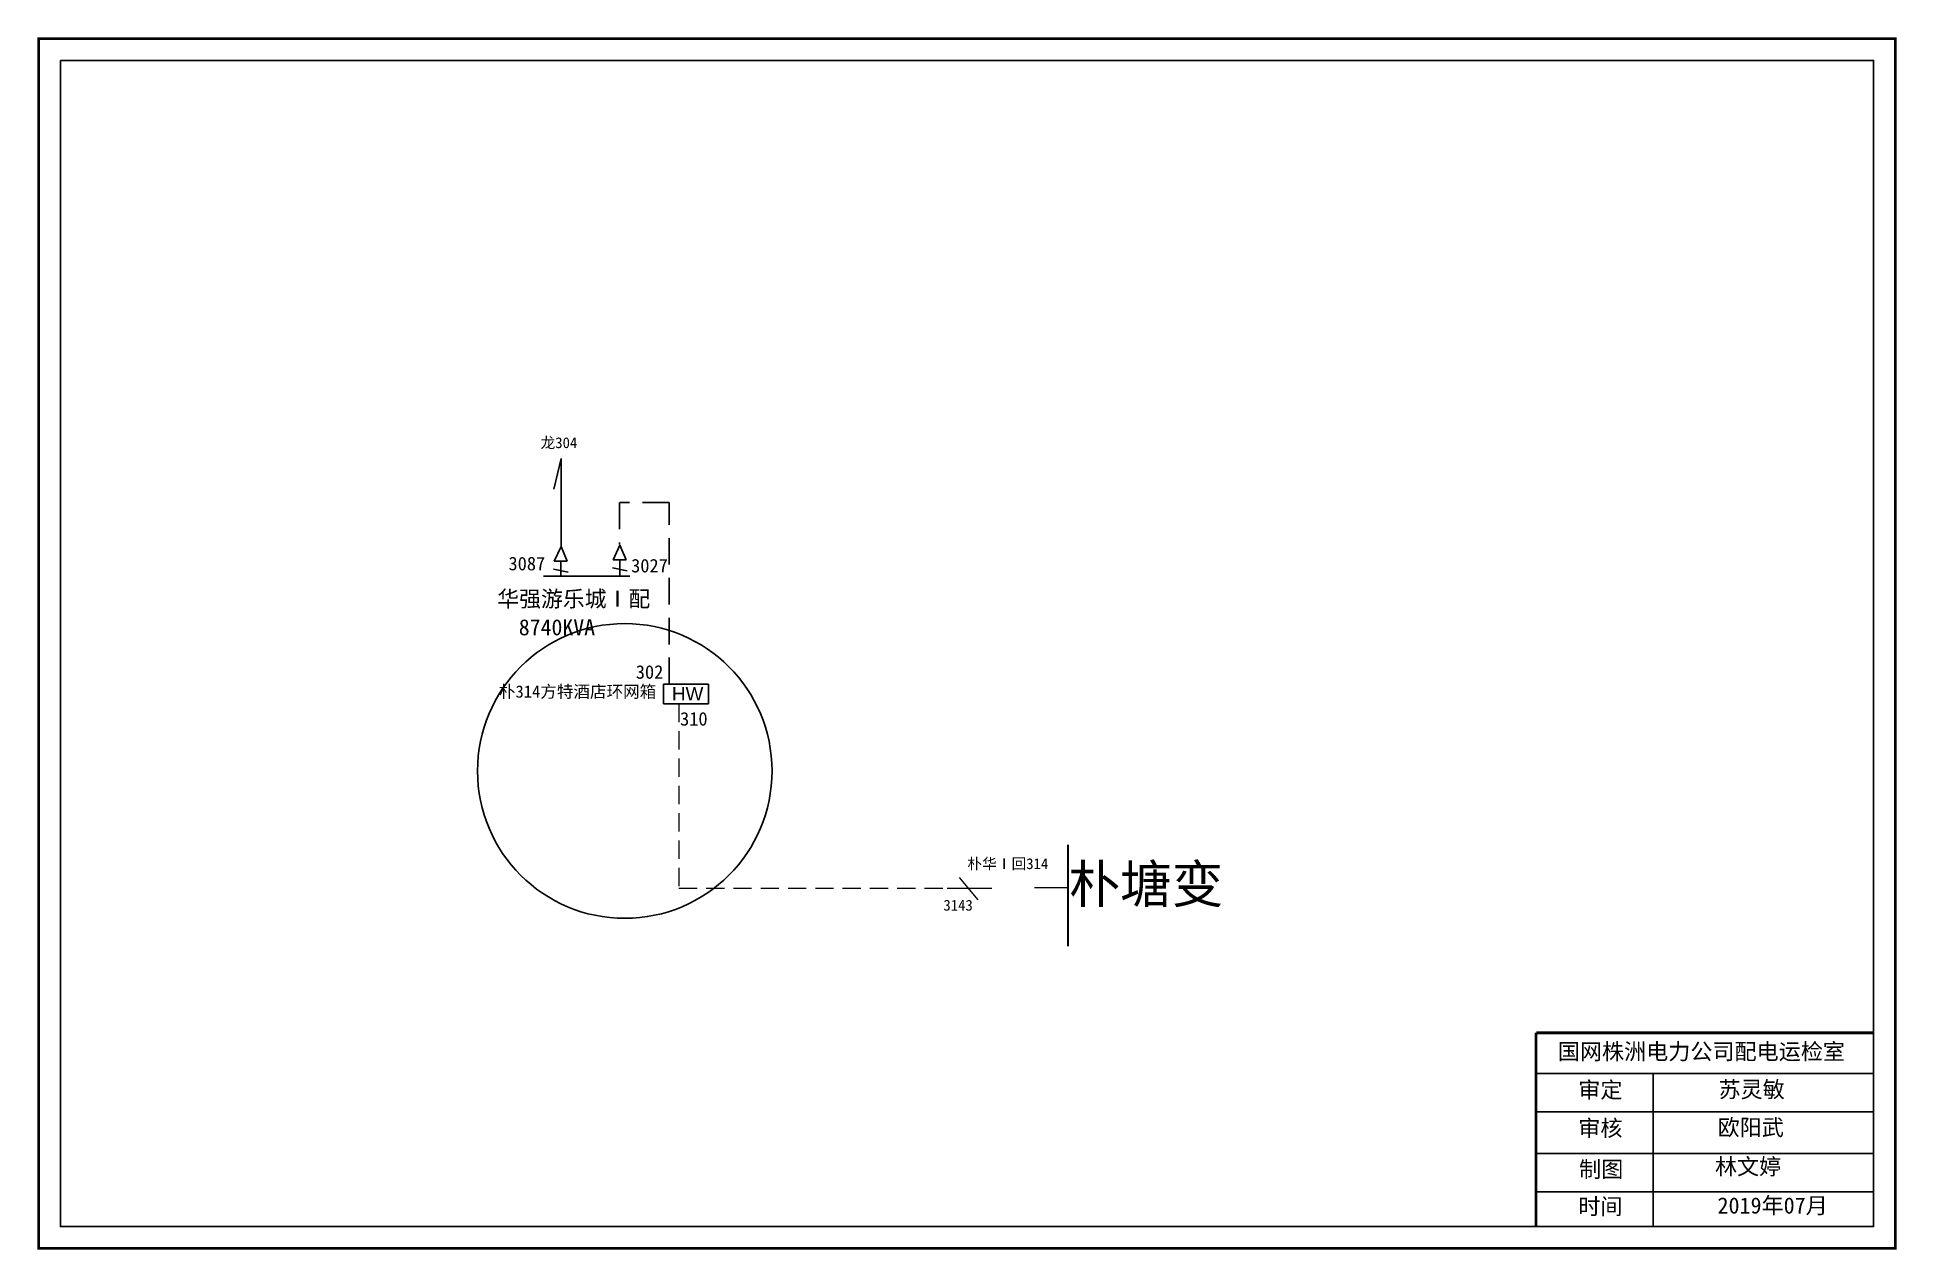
# Model space of a CAD drawing. Extents: x 0 to 344, y 0 to 224.
import ezdxf

# ---------------------------------------------------------------- set-up
doc = ezdxf.new("R2010")
doc.units = 0
doc.header["$LTSCALE"] = 0.774411
doc.linetypes.add('DASHED2', pattern=[9.525, 6.35, -3.175])
doc.layers.get('0').update_dxf_attribs({"linetype": 'CONTINUOUS'})
doc.layers.add('0-RefEdit0', color=7, linetype='CONTINUOUS')
doc.styles.add('KaiTi_txtstyle_2.00_0_0', font='simkai.ttf', dxfattribs={"height": 2})
doc.styles.add('KaiTi_txtstyle_200.00_0_0200', font='simkai.ttf', dxfattribs={"height": 200})
doc.styles.add('KaiTi_txtstyle_3.00_0_0', font='simkai.ttf', dxfattribs={"height": 3})
doc.styles.add('SimSun_txtstyle_2.25_0_0', font='', dxfattribs={"height": 2.249612})
doc.styles.get("Standard").update_dxf_attribs({"font": '', "height": 2.5})
doc.styles.add('字体', font='simkai.ttf', dxfattribs={"height": 2.5})
doc.styles.get('SimSun_txtstyle_2.25_0_0').set_extended_font_data('SimSun')
doc.styles.get('Standard').set_extended_font_data('SimSun')

msp = doc.modelspace()

# ---------------------------------------------------------------- linework, layer by layer
at = {"linetype": 'Continuous'}
for p, q in [((96.75, 146.19), (95.43, 140.52)), ((277.39, 32.36), (339.76, 32.36)), ((299.04, 32.36), (299.04, 4.03)), ((277.39, 25.26), (339.76, 25.26)), ((277.39, 17.51), (339.76, 17.51)), ((277.39, 10.41), (339.76, 10.41))]:
    msp.add_line(p, q, dxfattribs=at)
at = {"linetype": 'DASHED2'}
for p, q in [((107.6, 138.03), (107.6, 130.29)), ((116.78, 138.03), (107.66, 138.03)), ((116.78, 104.41), (116.78, 138.03))]:
    msp.add_line(p, q, dxfattribs=at)
at = {"color": 7, "linetype": 'Continuous', "ltscale": 2}
for p, q in [((95.46, 127.18), (96.75, 129.88)), ((96.75, 129.88), (97.9, 127.18)), ((106.38, 127.45), (107.66, 130.15)), ((107.66, 130.15), (108.82, 127.45)), ((93.47, 124.39), (109.5, 124.39)), ((97.9, 127.18), (95.46, 127.18)), ((108.82, 127.45), (106.38, 127.45))]:
    msp.add_line(p, q, dxfattribs=at)
at = {"color": 0, "linetype": 'Continuous'}
for p, q in [((96.71, 127.18), (96.73, 124.26)), ((107.63, 127.45), (107.65, 124.53))]:
    msp.add_line(p, q, dxfattribs=at)
at = {"color": 0}
for p, q in [((115.75, 104.41), (124.07, 104.41)), ((115.75, 100.76), (115.75, 104.41)), ((124.07, 104.41), (124.07, 100.76)), ((124.07, 100.76), (115.75, 100.76))]:
    msp.add_line(p, q, dxfattribs=at)
at = {"color": 7, "linetype": 'DASHED2', "lineweight": 0, "ltscale": 0.685644}
for p, q in [((118.57, 100.76), (118.57, 66.62)), ((118.57, 66.62), (168.28, 66.62))]:
    msp.add_line(p, q, dxfattribs=at)
at = {"color": 7, "linetype": 'Continuous', "lineweight": 30, "ltscale": 1.801196}
msp.add_line((190.64, 74.65), (190.64, 55.92), dxfattribs=at)
at = {"color": 7, "linetype": 'Continuous', "lineweight": 0, "ltscale": 0.756329}
for p, q in [((168.28, 66.62), (176.54, 66.62)), ((170.48, 68.62), (173.96, 64.46)), ((184.47, 66.76), (190.52, 66.76))]:
    msp.add_line(p, q, dxfattribs=at)
at = {"linetype": 'Continuous', "const_width": 0.5}
msp.add_lwpolyline([(-0.04, 223.92), (343.93, 223.92), (343.93, -0.04), (-0.04, -0.04)], close=True, dxfattribs=at)
at = {"linetype": 'Continuous'}
msp.add_lwpolyline([(4, 219.88), (339.89, 219.88), (339.89, 4), (4, 4)], close=True, dxfattribs=at)
at = {"color": 0, "linetype": 'Continuous', "const_width": 0.5}
msp.add_lwpolyline([(277.35, 39.87), (277.35, 4.14)], dxfattribs=at)
at = {"linetype": 'Continuous', "const_width": 0.5}
msp.add_lwpolyline([(277.39, 39.87), (339.76, 39.87)], dxfattribs=at)
at = {"color": 1, "linetype": 'Continuous'}
msp.add_circle((108.55, 88.35), 27.28, dxfattribs=at)
at = {"layer": '0-RefEdit0', "ltscale": 2}
msp.add_line((96.75, 146.19), (96.75, 129.88), dxfattribs=at)
at = {"layer": '0-RefEdit0', "color": 0, "linetype": 'ByBlock', "ltscale": 2}
for p, q in [((95.36, 125.7), (98.07, 125.12)), ((106.27, 125.97), (108.99, 125.39))]:
    msp.add_line(p, q, dxfattribs=at)

# ---------------------------------------------------------------- texts
at = {"linetype": 'Continuous', "style": '字体'}
msp.add_text('朴塘变', height=7, dxfattribs=at).set_placement((190.77, 63.91))
at = {"linetype": 'Continuous', "insert": (92.95, 150.11), "char_height": 2.2496, "width": 8.9449, "attachment_point": 1}
msp.add_mtext('{\\H0.889x;龙304}', dxfattribs=at)
at = {"color": 0, "attachment_point": 1}
for s, insert, char_height, width in [('3087', (87.01, 127.99), 2.5, 8.3903), ('3027', (109.73, 127.6), 2.5, 8.3903), ('302', (110.59, 107.92), 2.5, 8.3903), ('{\\fArial|b0|i0|c0|p32;\\H1.111x;HW}', (117.29, 103.89), 2.2496, 19.8877), ('310', (118.79, 99.25), 2.5, 8.3903)]:
    msp.add_mtext(s, dxfattribs=dict(at, insert=insert, char_height=char_height, width=width))
at = {"color": 7, "char_height": 2.967, "width": 31.89, "attachment_point": 1}
for s, insert in [('华强游乐城Ⅰ配', (84.94, 121.7)), ('8740KVA', (88.92, 116.43))]:
    msp.add_mtext(s, dxfattribs=dict(at, insert=insert))
at = {"color": 7, "linetype": 'Continuous', "insert": (85.24, 104.17), "char_height": 2.2496, "width": 35.165, "attachment_point": 1, "style": 'SimSun_txtstyle_2.25_0_0'}
msp.add_mtext('朴314方特酒店环网箱', dxfattribs=at)
at = {"color": 7, "linetype": 'Continuous', "lineweight": 30, "ltscale": 1.801196, "insert": (172.01, 72.18), "char_height": 2, "attachment_point": 1, "style": 'KaiTi_txtstyle_2.00_0_0'}
msp.add_mtext('朴华Ⅰ回314', dxfattribs=at)
at = {"color": 7, "linetype": 'Continuous', "lineweight": 30, "ltscale": 1.544235, "insert": (167.58, 64.49), "char_height": 2, "attachment_point": 1, "style": 'KaiTi_txtstyle_200.00_0_0200'}
msp.add_mtext('3143', dxfattribs=at)
at = {"linetype": 'Continuous', "char_height": 3, "attachment_point": 1}
for s, insert, width, style in [('国网株洲电力公司配电运检室', (281.39, 37.92), 82.0179, '字体'), ('审定', (285.18, 30.81), 23.4615, '字体'), ('苏灵敏', (311.16, 30.9), 23.4615, '字体'), ('审核', (285.18, 23.74), 23.4615, '字体'), ('欧阳武', (310.99, 23.87), 33.0539, '字体'), ('制图', (285.34, 16.12), 23.4615, '字体'), ('林文婷', (310.5, 16.61), 36.8737, 'KaiTi_txtstyle_3.00_0_0'), ('时间', (285.18, 9.24), 23.4615, '字体'), ('2019年07月', (310.97, 9.41), 23.4615, 'KaiTi_txtstyle_3.00_0_0')]:
    msp.add_mtext(s, dxfattribs=dict(at, insert=insert, width=width, style=style))

doc.saveas('drawing.dxf')
